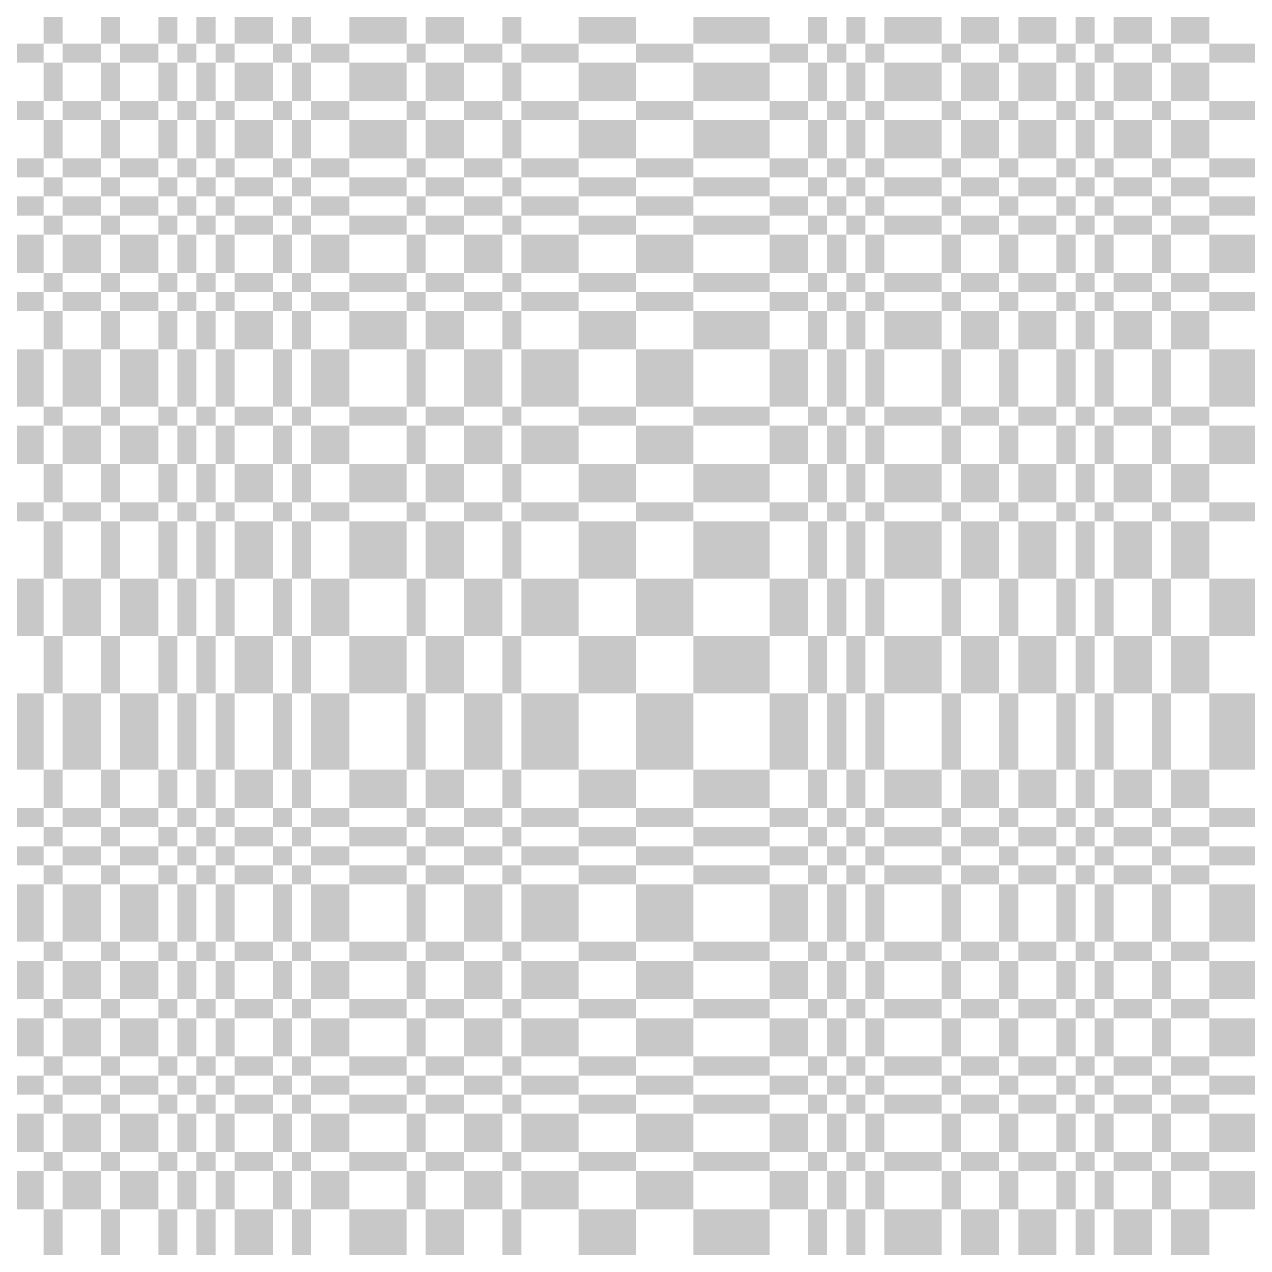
# Model space of a CAD drawing. Extents: x 0 to 200, y 0 to 200.
# Drawn here: x 124.4 to 150, y 50 to 75.6 of the extents above; entities that cross this region are included whole.
import ezdxf

# ---------------------------------------------------------------- set-up
doc = ezdxf.new("R2010")
doc.units = 0

msp = doc.modelspace()

# ---------------------------------------------------------------- linework, layer by layer
at = {"layer": 'CHROME'}
for points in [[(124.8, 75.2), (125.2, 75.2), (124.8, 76), (125.2, 76)], [(126, 75.2), (126.4, 75.2), (126, 76), (126.4, 76)], [(127.2, 75.2), (127.6, 75.2), (127.2, 76), (127.6, 76)], [(128, 75.2), (128.4, 75.2), (128, 76), (128.4, 76)], [(128.8, 75.2), (129.6, 75.2), (128.8, 76), (129.6, 76)], [(130, 75.2), (130.4, 75.2), (130, 76), (130.4, 76)], [(131.2, 75.2), (132.4, 75.2), (131.2, 76), (132.4, 76)], [(132.8, 75.2), (133.6, 75.2), (132.8, 76), (133.6, 76)], [(134.4, 75.2), (134.8, 75.2), (134.4, 76), (134.8, 76)], [(136, 75.2), (137.2, 75.2), (136, 76), (137.2, 76)], [(138.4, 75.2), (140, 75.2), (138.4, 76), (140, 76)], [(140.8, 75.2), (141.2, 75.2), (140.8, 76), (141.2, 76)], [(141.6, 75.2), (142, 75.2), (141.6, 76), (142, 76)], [(142.4, 75.2), (143.6, 75.2), (142.4, 76), (143.6, 76)], [(144, 75.2), (144.8, 75.2), (144, 76), (144.8, 76)], [(145.2, 75.2), (146, 75.2), (145.2, 76), (146, 76)], [(146.4, 75.2), (146.8, 75.2), (146.4, 76), (146.8, 76)], [(147.2, 75.2), (148, 75.2), (147.2, 76), (148, 76)], [(148.4, 75.2), (149.2, 75.2), (148.4, 76), (149.2, 76)], [(124, 74.8), (124.8, 74.8), (124, 75.2), (124.8, 75.2)], [(125.2, 74.8), (126, 74.8), (125.2, 75.2), (126, 75.2)], [(126.4, 74.8), (127.2, 74.8), (126.4, 75.2), (127.2, 75.2)], [(127.6, 74.8), (128, 74.8), (127.6, 75.2), (128, 75.2)], [(128.4, 74.8), (128.8, 74.8), (128.4, 75.2), (128.8, 75.2)], [(129.6, 74.8), (130, 74.8), (129.6, 75.2), (130, 75.2)], [(130.4, 74.8), (131.2, 74.8), (130.4, 75.2), (131.2, 75.2)], [(132.4, 74.8), (132.8, 74.8), (132.4, 75.2), (132.8, 75.2)], [(133.6, 74.8), (134.4, 74.8), (133.6, 75.2), (134.4, 75.2)], [(134.8, 74.8), (136, 74.8), (134.8, 75.2), (136, 75.2)], [(137.2, 74.8), (138.4, 74.8), (137.2, 75.2), (138.4, 75.2)], [(140, 74.8), (140.8, 74.8), (140, 75.2), (140.8, 75.2)], [(141.2, 74.8), (141.6, 74.8), (141.2, 75.2), (141.6, 75.2)], [(142, 74.8), (142.4, 74.8), (142, 75.2), (142.4, 75.2)], [(143.6, 74.8), (144, 74.8), (143.6, 75.2), (144, 75.2)], [(144.8, 74.8), (145.2, 74.8), (144.8, 75.2), (145.2, 75.2)], [(146, 74.8), (146.4, 74.8), (146, 75.2), (146.4, 75.2)], [(146.8, 74.8), (147.2, 74.8), (146.8, 75.2), (147.2, 75.2)], [(148, 74.8), (148.4, 74.8), (148, 75.2), (148.4, 75.2)], [(149.2, 74.8), (150.8, 74.8), (149.2, 75.2), (150.8, 75.2)], [(124.8, 74), (125.2, 74), (124.8, 74.8), (125.2, 74.8)], [(126, 74), (126.4, 74), (126, 74.8), (126.4, 74.8)], [(127.2, 74), (127.6, 74), (127.2, 74.8), (127.6, 74.8)], [(128, 74), (128.4, 74), (128, 74.8), (128.4, 74.8)], [(128.8, 74), (129.6, 74), (128.8, 74.8), (129.6, 74.8)], [(130, 74), (130.4, 74), (130, 74.8), (130.4, 74.8)], [(131.2, 74), (132.4, 74), (131.2, 74.8), (132.4, 74.8)], [(132.8, 74), (133.6, 74), (132.8, 74.8), (133.6, 74.8)], [(134.4, 74), (134.8, 74), (134.4, 74.8), (134.8, 74.8)], [(136, 74), (137.2, 74), (136, 74.8), (137.2, 74.8)], [(138.4, 74), (140, 74), (138.4, 74.8), (140, 74.8)], [(140.8, 74), (141.2, 74), (140.8, 74.8), (141.2, 74.8)], [(141.6, 74), (142, 74), (141.6, 74.8), (142, 74.8)], [(142.4, 74), (143.6, 74), (142.4, 74.8), (143.6, 74.8)], [(144, 74), (144.8, 74), (144, 74.8), (144.8, 74.8)], [(145.2, 74), (146, 74), (145.2, 74.8), (146, 74.8)], [(146.4, 74), (146.8, 74), (146.4, 74.8), (146.8, 74.8)], [(147.2, 74), (148, 74), (147.2, 74.8), (148, 74.8)], [(148.4, 74), (149.2, 74), (148.4, 74.8), (149.2, 74.8)], [(124, 73.6), (124.8, 73.6), (124, 74), (124.8, 74)], [(125.2, 73.6), (126, 73.6), (125.2, 74), (126, 74)], [(126.4, 73.6), (127.2, 73.6), (126.4, 74), (127.2, 74)], [(127.6, 73.6), (128, 73.6), (127.6, 74), (128, 74)], [(128.4, 73.6), (128.8, 73.6), (128.4, 74), (128.8, 74)], [(129.6, 73.6), (130, 73.6), (129.6, 74), (130, 74)], [(130.4, 73.6), (131.2, 73.6), (130.4, 74), (131.2, 74)], [(132.4, 73.6), (132.8, 73.6), (132.4, 74), (132.8, 74)], [(133.6, 73.6), (134.4, 73.6), (133.6, 74), (134.4, 74)], [(134.8, 73.6), (136, 73.6), (134.8, 74), (136, 74)], [(137.2, 73.6), (138.4, 73.6), (137.2, 74), (138.4, 74)], [(140, 73.6), (140.8, 73.6), (140, 74), (140.8, 74)], [(141.2, 73.6), (141.6, 73.6), (141.2, 74), (141.6, 74)], [(142, 73.6), (142.4, 73.6), (142, 74), (142.4, 74)], [(143.6, 73.6), (144, 73.6), (143.6, 74), (144, 74)], [(144.8, 73.6), (145.2, 73.6), (144.8, 74), (145.2, 74)], [(146, 73.6), (146.4, 73.6), (146, 74), (146.4, 74)], [(146.8, 73.6), (147.2, 73.6), (146.8, 74), (147.2, 74)], [(148, 73.6), (148.4, 73.6), (148, 74), (148.4, 74)], [(149.2, 73.6), (150.8, 73.6), (149.2, 74), (150.8, 74)], [(124.8, 72.8), (125.2, 72.8), (124.8, 73.6), (125.2, 73.6)], [(126, 72.8), (126.4, 72.8), (126, 73.6), (126.4, 73.6)], [(127.2, 72.8), (127.6, 72.8), (127.2, 73.6), (127.6, 73.6)], [(128, 72.8), (128.4, 72.8), (128, 73.6), (128.4, 73.6)], [(128.8, 72.8), (129.6, 72.8), (128.8, 73.6), (129.6, 73.6)], [(130, 72.8), (130.4, 72.8), (130, 73.6), (130.4, 73.6)], [(131.2, 72.8), (132.4, 72.8), (131.2, 73.6), (132.4, 73.6)], [(132.8, 72.8), (133.6, 72.8), (132.8, 73.6), (133.6, 73.6)], [(134.4, 72.8), (134.8, 72.8), (134.4, 73.6), (134.8, 73.6)], [(136, 72.8), (137.2, 72.8), (136, 73.6), (137.2, 73.6)], [(138.4, 72.8), (140, 72.8), (138.4, 73.6), (140, 73.6)], [(140.8, 72.8), (141.2, 72.8), (140.8, 73.6), (141.2, 73.6)], [(141.6, 72.8), (142, 72.8), (141.6, 73.6), (142, 73.6)], [(142.4, 72.8), (143.6, 72.8), (142.4, 73.6), (143.6, 73.6)], [(144, 72.8), (144.8, 72.8), (144, 73.6), (144.8, 73.6)], [(145.2, 72.8), (146, 72.8), (145.2, 73.6), (146, 73.6)], [(146.4, 72.8), (146.8, 72.8), (146.4, 73.6), (146.8, 73.6)], [(147.2, 72.8), (148, 72.8), (147.2, 73.6), (148, 73.6)], [(148.4, 72.8), (149.2, 72.8), (148.4, 73.6), (149.2, 73.6)], [(124, 72.4), (124.8, 72.4), (124, 72.8), (124.8, 72.8)], [(125.2, 72.4), (126, 72.4), (125.2, 72.8), (126, 72.8)], [(126.4, 72.4), (127.2, 72.4), (126.4, 72.8), (127.2, 72.8)], [(127.6, 72.4), (128, 72.4), (127.6, 72.8), (128, 72.8)], [(128.4, 72.4), (128.8, 72.4), (128.4, 72.8), (128.8, 72.8)], [(129.6, 72.4), (130, 72.4), (129.6, 72.8), (130, 72.8)], [(130.4, 72.4), (131.2, 72.4), (130.4, 72.8), (131.2, 72.8)], [(132.4, 72.4), (132.8, 72.4), (132.4, 72.8), (132.8, 72.8)], [(133.6, 72.4), (134.4, 72.4), (133.6, 72.8), (134.4, 72.8)], [(134.8, 72.4), (136, 72.4), (134.8, 72.8), (136, 72.8)], [(137.2, 72.4), (138.4, 72.4), (137.2, 72.8), (138.4, 72.8)], [(140, 72.4), (140.8, 72.4), (140, 72.8), (140.8, 72.8)], [(141.2, 72.4), (141.6, 72.4), (141.2, 72.8), (141.6, 72.8)], [(142, 72.4), (142.4, 72.4), (142, 72.8), (142.4, 72.8)], [(143.6, 72.4), (144, 72.4), (143.6, 72.8), (144, 72.8)], [(144.8, 72.4), (145.2, 72.4), (144.8, 72.8), (145.2, 72.8)], [(146, 72.4), (146.4, 72.4), (146, 72.8), (146.4, 72.8)], [(146.8, 72.4), (147.2, 72.4), (146.8, 72.8), (147.2, 72.8)], [(148, 72.4), (148.4, 72.4), (148, 72.8), (148.4, 72.8)], [(149.2, 72.4), (150.8, 72.4), (149.2, 72.8), (150.8, 72.8)], [(124.8, 72), (125.2, 72), (124.8, 72.4), (125.2, 72.4)], [(126, 72), (126.4, 72), (126, 72.4), (126.4, 72.4)], [(127.2, 72), (127.6, 72), (127.2, 72.4), (127.6, 72.4)], [(128, 72), (128.4, 72), (128, 72.4), (128.4, 72.4)], [(128.8, 72), (129.6, 72), (128.8, 72.4), (129.6, 72.4)], [(130, 72), (130.4, 72), (130, 72.4), (130.4, 72.4)], [(131.2, 72), (132.4, 72), (131.2, 72.4), (132.4, 72.4)], [(132.8, 72), (133.6, 72), (132.8, 72.4), (133.6, 72.4)], [(134.4, 72), (134.8, 72), (134.4, 72.4), (134.8, 72.4)], [(136, 72), (137.2, 72), (136, 72.4), (137.2, 72.4)], [(138.4, 72), (140, 72), (138.4, 72.4), (140, 72.4)], [(140.8, 72), (141.2, 72), (140.8, 72.4), (141.2, 72.4)], [(141.6, 72), (142, 72), (141.6, 72.4), (142, 72.4)], [(142.4, 72), (143.6, 72), (142.4, 72.4), (143.6, 72.4)], [(144, 72), (144.8, 72), (144, 72.4), (144.8, 72.4)], [(145.2, 72), (146, 72), (145.2, 72.4), (146, 72.4)], [(146.4, 72), (146.8, 72), (146.4, 72.4), (146.8, 72.4)], [(147.2, 72), (148, 72), (147.2, 72.4), (148, 72.4)], [(148.4, 72), (149.2, 72), (148.4, 72.4), (149.2, 72.4)], [(124, 71.6), (124.8, 71.6), (124, 72), (124.8, 72)], [(125.2, 71.6), (126, 71.6), (125.2, 72), (126, 72)], [(126.4, 71.6), (127.2, 71.6), (126.4, 72), (127.2, 72)], [(127.6, 71.6), (128, 71.6), (127.6, 72), (128, 72)], [(128.4, 71.6), (128.8, 71.6), (128.4, 72), (128.8, 72)], [(129.6, 71.6), (130, 71.6), (129.6, 72), (130, 72)], [(130.4, 71.6), (131.2, 71.6), (130.4, 72), (131.2, 72)], [(132.4, 71.6), (132.8, 71.6), (132.4, 72), (132.8, 72)], [(133.6, 71.6), (134.4, 71.6), (133.6, 72), (134.4, 72)], [(134.8, 71.6), (136, 71.6), (134.8, 72), (136, 72)], [(137.2, 71.6), (138.4, 71.6), (137.2, 72), (138.4, 72)], [(140, 71.6), (140.8, 71.6), (140, 72), (140.8, 72)], [(141.2, 71.6), (141.6, 71.6), (141.2, 72), (141.6, 72)], [(142, 71.6), (142.4, 71.6), (142, 72), (142.4, 72)], [(143.6, 71.6), (144, 71.6), (143.6, 72), (144, 72)], [(144.8, 71.6), (145.2, 71.6), (144.8, 72), (145.2, 72)], [(146, 71.6), (146.4, 71.6), (146, 72), (146.4, 72)], [(146.8, 71.6), (147.2, 71.6), (146.8, 72), (147.2, 72)], [(148, 71.6), (148.4, 71.6), (148, 72), (148.4, 72)], [(149.2, 71.6), (150.8, 71.6), (149.2, 72), (150.8, 72)], [(124.8, 71.2), (125.2, 71.2), (124.8, 71.6), (125.2, 71.6)], [(126, 71.2), (126.4, 71.2), (126, 71.6), (126.4, 71.6)], [(127.2, 71.2), (127.6, 71.2), (127.2, 71.6), (127.6, 71.6)], [(128, 71.2), (128.4, 71.2), (128, 71.6), (128.4, 71.6)], [(128.8, 71.2), (129.6, 71.2), (128.8, 71.6), (129.6, 71.6)], [(130, 71.2), (130.4, 71.2), (130, 71.6), (130.4, 71.6)], [(131.2, 71.2), (132.4, 71.2), (131.2, 71.6), (132.4, 71.6)], [(132.8, 71.2), (133.6, 71.2), (132.8, 71.6), (133.6, 71.6)], [(134.4, 71.2), (134.8, 71.2), (134.4, 71.6), (134.8, 71.6)], [(136, 71.2), (137.2, 71.2), (136, 71.6), (137.2, 71.6)], [(138.4, 71.2), (140, 71.2), (138.4, 71.6), (140, 71.6)], [(140.8, 71.2), (141.2, 71.2), (140.8, 71.6), (141.2, 71.6)], [(141.6, 71.2), (142, 71.2), (141.6, 71.6), (142, 71.6)], [(142.4, 71.2), (143.6, 71.2), (142.4, 71.6), (143.6, 71.6)], [(144, 71.2), (144.8, 71.2), (144, 71.6), (144.8, 71.6)], [(145.2, 71.2), (146, 71.2), (145.2, 71.6), (146, 71.6)], [(146.4, 71.2), (146.8, 71.2), (146.4, 71.6), (146.8, 71.6)], [(147.2, 71.2), (148, 71.2), (147.2, 71.6), (148, 71.6)], [(148.4, 71.2), (149.2, 71.2), (148.4, 71.6), (149.2, 71.6)], [(124, 70.4), (124.8, 70.4), (124, 71.2), (124.8, 71.2)], [(125.2, 70.4), (126, 70.4), (125.2, 71.2), (126, 71.2)], [(126.4, 70.4), (127.2, 70.4), (126.4, 71.2), (127.2, 71.2)], [(127.6, 70.4), (128, 70.4), (127.6, 71.2), (128, 71.2)], [(128.4, 70.4), (128.8, 70.4), (128.4, 71.2), (128.8, 71.2)], [(129.6, 70.4), (130, 70.4), (129.6, 71.2), (130, 71.2)], [(130.4, 70.4), (131.2, 70.4), (130.4, 71.2), (131.2, 71.2)], [(132.4, 70.4), (132.8, 70.4), (132.4, 71.2), (132.8, 71.2)], [(133.6, 70.4), (134.4, 70.4), (133.6, 71.2), (134.4, 71.2)], [(134.8, 70.4), (136, 70.4), (134.8, 71.2), (136, 71.2)], [(137.2, 70.4), (138.4, 70.4), (137.2, 71.2), (138.4, 71.2)], [(140, 70.4), (140.8, 70.4), (140, 71.2), (140.8, 71.2)], [(141.2, 70.4), (141.6, 70.4), (141.2, 71.2), (141.6, 71.2)], [(142, 70.4), (142.4, 70.4), (142, 71.2), (142.4, 71.2)], [(143.6, 70.4), (144, 70.4), (143.6, 71.2), (144, 71.2)], [(144.8, 70.4), (145.2, 70.4), (144.8, 71.2), (145.2, 71.2)], [(146, 70.4), (146.4, 70.4), (146, 71.2), (146.4, 71.2)], [(146.8, 70.4), (147.2, 70.4), (146.8, 71.2), (147.2, 71.2)], [(148, 70.4), (148.4, 70.4), (148, 71.2), (148.4, 71.2)], [(149.2, 70.4), (150.8, 70.4), (149.2, 71.2), (150.8, 71.2)], [(124.8, 70), (125.2, 70), (124.8, 70.4), (125.2, 70.4)], [(126, 70), (126.4, 70), (126, 70.4), (126.4, 70.4)], [(127.2, 70), (127.6, 70), (127.2, 70.4), (127.6, 70.4)], [(128, 70), (128.4, 70), (128, 70.4), (128.4, 70.4)], [(128.8, 70), (129.6, 70), (128.8, 70.4), (129.6, 70.4)], [(130, 70), (130.4, 70), (130, 70.4), (130.4, 70.4)], [(131.2, 70), (132.4, 70), (131.2, 70.4), (132.4, 70.4)], [(132.8, 70), (133.6, 70), (132.8, 70.4), (133.6, 70.4)], [(134.4, 70), (134.8, 70), (134.4, 70.4), (134.8, 70.4)], [(136, 70), (137.2, 70), (136, 70.4), (137.2, 70.4)], [(138.4, 70), (140, 70), (138.4, 70.4), (140, 70.4)], [(140.8, 70), (141.2, 70), (140.8, 70.4), (141.2, 70.4)], [(141.6, 70), (142, 70), (141.6, 70.4), (142, 70.4)], [(142.4, 70), (143.6, 70), (142.4, 70.4), (143.6, 70.4)], [(144, 70), (144.8, 70), (144, 70.4), (144.8, 70.4)], [(145.2, 70), (146, 70), (145.2, 70.4), (146, 70.4)], [(146.4, 70), (146.8, 70), (146.4, 70.4), (146.8, 70.4)], [(147.2, 70), (148, 70), (147.2, 70.4), (148, 70.4)], [(148.4, 70), (149.2, 70), (148.4, 70.4), (149.2, 70.4)], [(124, 69.6), (124.8, 69.6), (124, 70), (124.8, 70)], [(125.2, 69.6), (126, 69.6), (125.2, 70), (126, 70)], [(126.4, 69.6), (127.2, 69.6), (126.4, 70), (127.2, 70)], [(127.6, 69.6), (128, 69.6), (127.6, 70), (128, 70)], [(128.4, 69.6), (128.8, 69.6), (128.4, 70), (128.8, 70)], [(129.6, 69.6), (130, 69.6), (129.6, 70), (130, 70)], [(130.4, 69.6), (131.2, 69.6), (130.4, 70), (131.2, 70)], [(132.4, 69.6), (132.8, 69.6), (132.4, 70), (132.8, 70)], [(133.6, 69.6), (134.4, 69.6), (133.6, 70), (134.4, 70)], [(134.8, 69.6), (136, 69.6), (134.8, 70), (136, 70)], [(137.2, 69.6), (138.4, 69.6), (137.2, 70), (138.4, 70)], [(140, 69.6), (140.8, 69.6), (140, 70), (140.8, 70)], [(141.2, 69.6), (141.6, 69.6), (141.2, 70), (141.6, 70)], [(142, 69.6), (142.4, 69.6), (142, 70), (142.4, 70)], [(143.6, 69.6), (144, 69.6), (143.6, 70), (144, 70)], [(144.8, 69.6), (145.2, 69.6), (144.8, 70), (145.2, 70)], [(146, 69.6), (146.4, 69.6), (146, 70), (146.4, 70)], [(146.8, 69.6), (147.2, 69.6), (146.8, 70), (147.2, 70)], [(148, 69.6), (148.4, 69.6), (148, 70), (148.4, 70)], [(149.2, 69.6), (150.8, 69.6), (149.2, 70), (150.8, 70)], [(124.8, 68.8), (125.2, 68.8), (124.8, 69.6), (125.2, 69.6)], [(126, 68.8), (126.4, 68.8), (126, 69.6), (126.4, 69.6)], [(127.2, 68.8), (127.6, 68.8), (127.2, 69.6), (127.6, 69.6)], [(128, 68.8), (128.4, 68.8), (128, 69.6), (128.4, 69.6)], [(128.8, 68.8), (129.6, 68.8), (128.8, 69.6), (129.6, 69.6)], [(130, 68.8), (130.4, 68.8), (130, 69.6), (130.4, 69.6)], [(131.2, 68.8), (132.4, 68.8), (131.2, 69.6), (132.4, 69.6)], [(132.8, 68.8), (133.6, 68.8), (132.8, 69.6), (133.6, 69.6)], [(134.4, 68.8), (134.8, 68.8), (134.4, 69.6), (134.8, 69.6)], [(136, 68.8), (137.2, 68.8), (136, 69.6), (137.2, 69.6)], [(138.4, 68.8), (140, 68.8), (138.4, 69.6), (140, 69.6)], [(140.8, 68.8), (141.2, 68.8), (140.8, 69.6), (141.2, 69.6)], [(141.6, 68.8), (142, 68.8), (141.6, 69.6), (142, 69.6)], [(142.4, 68.8), (143.6, 68.8), (142.4, 69.6), (143.6, 69.6)], [(144, 68.8), (144.8, 68.8), (144, 69.6), (144.8, 69.6)], [(145.2, 68.8), (146, 68.8), (145.2, 69.6), (146, 69.6)], [(146.4, 68.8), (146.8, 68.8), (146.4, 69.6), (146.8, 69.6)], [(147.2, 68.8), (148, 68.8), (147.2, 69.6), (148, 69.6)], [(148.4, 68.8), (149.2, 68.8), (148.4, 69.6), (149.2, 69.6)], [(124, 67.6), (124.8, 67.6), (124, 68.8), (124.8, 68.8)], [(125.2, 67.6), (126, 67.6), (125.2, 68.8), (126, 68.8)], [(126.4, 67.6), (127.2, 67.6), (126.4, 68.8), (127.2, 68.8)], [(127.6, 67.6), (128, 67.6), (127.6, 68.8), (128, 68.8)], [(128.4, 67.6), (128.8, 67.6), (128.4, 68.8), (128.8, 68.8)], [(129.6, 67.6), (130, 67.6), (129.6, 68.8), (130, 68.8)], [(130.4, 67.6), (131.2, 67.6), (130.4, 68.8), (131.2, 68.8)], [(132.4, 67.6), (132.8, 67.6), (132.4, 68.8), (132.8, 68.8)], [(133.6, 67.6), (134.4, 67.6), (133.6, 68.8), (134.4, 68.8)], [(134.8, 67.6), (136, 67.6), (134.8, 68.8), (136, 68.8)], [(137.2, 67.6), (138.4, 67.6), (137.2, 68.8), (138.4, 68.8)], [(140, 67.6), (140.8, 67.6), (140, 68.8), (140.8, 68.8)], [(141.2, 67.6), (141.6, 67.6), (141.2, 68.8), (141.6, 68.8)], [(142, 67.6), (142.4, 67.6), (142, 68.8), (142.4, 68.8)], [(143.6, 67.6), (144, 67.6), (143.6, 68.8), (144, 68.8)], [(144.8, 67.6), (145.2, 67.6), (144.8, 68.8), (145.2, 68.8)], [(146, 67.6), (146.4, 67.6), (146, 68.8), (146.4, 68.8)], [(146.8, 67.6), (147.2, 67.6), (146.8, 68.8), (147.2, 68.8)], [(148, 67.6), (148.4, 67.6), (148, 68.8), (148.4, 68.8)], [(149.2, 67.6), (150.8, 67.6), (149.2, 68.8), (150.8, 68.8)], [(124.8, 67.2), (125.2, 67.2), (124.8, 67.6), (125.2, 67.6)], [(126, 67.2), (126.4, 67.2), (126, 67.6), (126.4, 67.6)], [(127.2, 67.2), (127.6, 67.2), (127.2, 67.6), (127.6, 67.6)], [(128, 67.2), (128.4, 67.2), (128, 67.6), (128.4, 67.6)], [(128.8, 67.2), (129.6, 67.2), (128.8, 67.6), (129.6, 67.6)], [(130, 67.2), (130.4, 67.2), (130, 67.6), (130.4, 67.6)], [(131.2, 67.2), (132.4, 67.2), (131.2, 67.6), (132.4, 67.6)], [(132.8, 67.2), (133.6, 67.2), (132.8, 67.6), (133.6, 67.6)], [(134.4, 67.2), (134.8, 67.2), (134.4, 67.6), (134.8, 67.6)], [(136, 67.2), (137.2, 67.2), (136, 67.6), (137.2, 67.6)], [(138.4, 67.2), (140, 67.2), (138.4, 67.6), (140, 67.6)], [(140.8, 67.2), (141.2, 67.2), (140.8, 67.6), (141.2, 67.6)], [(141.6, 67.2), (142, 67.2), (141.6, 67.6), (142, 67.6)], [(142.4, 67.2), (143.6, 67.2), (142.4, 67.6), (143.6, 67.6)], [(144, 67.2), (144.8, 67.2), (144, 67.6), (144.8, 67.6)], [(145.2, 67.2), (146, 67.2), (145.2, 67.6), (146, 67.6)], [(146.4, 67.2), (146.8, 67.2), (146.4, 67.6), (146.8, 67.6)], [(147.2, 67.2), (148, 67.2), (147.2, 67.6), (148, 67.6)], [(148.4, 67.2), (149.2, 67.2), (148.4, 67.6), (149.2, 67.6)], [(124, 66.4), (124.8, 66.4), (124, 67.2), (124.8, 67.2)], [(125.2, 66.4), (126, 66.4), (125.2, 67.2), (126, 67.2)], [(126.4, 66.4), (127.2, 66.4), (126.4, 67.2), (127.2, 67.2)], [(127.6, 66.4), (128, 66.4), (127.6, 67.2), (128, 67.2)], [(128.4, 66.4), (128.8, 66.4), (128.4, 67.2), (128.8, 67.2)], [(129.6, 66.4), (130, 66.4), (129.6, 67.2), (130, 67.2)], [(130.4, 66.4), (131.2, 66.4), (130.4, 67.2), (131.2, 67.2)], [(132.4, 66.4), (132.8, 66.4), (132.4, 67.2), (132.8, 67.2)], [(133.6, 66.4), (134.4, 66.4), (133.6, 67.2), (134.4, 67.2)], [(134.8, 66.4), (136, 66.4), (134.8, 67.2), (136, 67.2)], [(137.2, 66.4), (138.4, 66.4), (137.2, 67.2), (138.4, 67.2)], [(140, 66.4), (140.8, 66.4), (140, 67.2), (140.8, 67.2)], [(141.2, 66.4), (141.6, 66.4), (141.2, 67.2), (141.6, 67.2)], [(142, 66.4), (142.4, 66.4), (142, 67.2), (142.4, 67.2)], [(143.6, 66.4), (144, 66.4), (143.6, 67.2), (144, 67.2)], [(144.8, 66.4), (145.2, 66.4), (144.8, 67.2), (145.2, 67.2)], [(146, 66.4), (146.4, 66.4), (146, 67.2), (146.4, 67.2)], [(146.8, 66.4), (147.2, 66.4), (146.8, 67.2), (147.2, 67.2)], [(148, 66.4), (148.4, 66.4), (148, 67.2), (148.4, 67.2)], [(149.2, 66.4), (150.8, 66.4), (149.2, 67.2), (150.8, 67.2)], [(124.8, 65.6), (125.2, 65.6), (124.8, 66.4), (125.2, 66.4)], [(126, 65.6), (126.4, 65.6), (126, 66.4), (126.4, 66.4)], [(127.2, 65.6), (127.6, 65.6), (127.2, 66.4), (127.6, 66.4)], [(128, 65.6), (128.4, 65.6), (128, 66.4), (128.4, 66.4)], [(128.8, 65.6), (129.6, 65.6), (128.8, 66.4), (129.6, 66.4)], [(130, 65.6), (130.4, 65.6), (130, 66.4), (130.4, 66.4)], [(131.2, 65.6), (132.4, 65.6), (131.2, 66.4), (132.4, 66.4)], [(132.8, 65.6), (133.6, 65.6), (132.8, 66.4), (133.6, 66.4)], [(134.4, 65.6), (134.8, 65.6), (134.4, 66.4), (134.8, 66.4)], [(136, 65.6), (137.2, 65.6), (136, 66.4), (137.2, 66.4)], [(138.4, 65.6), (140, 65.6), (138.4, 66.4), (140, 66.4)], [(140.8, 65.6), (141.2, 65.6), (140.8, 66.4), (141.2, 66.4)], [(141.6, 65.6), (142, 65.6), (141.6, 66.4), (142, 66.4)], [(142.4, 65.6), (143.6, 65.6), (142.4, 66.4), (143.6, 66.4)], [(144, 65.6), (144.8, 65.6), (144, 66.4), (144.8, 66.4)], [(145.2, 65.6), (146, 65.6), (145.2, 66.4), (146, 66.4)], [(146.4, 65.6), (146.8, 65.6), (146.4, 66.4), (146.8, 66.4)], [(147.2, 65.6), (148, 65.6), (147.2, 66.4), (148, 66.4)], [(148.4, 65.6), (149.2, 65.6), (148.4, 66.4), (149.2, 66.4)], [(124, 65.2), (124.8, 65.2), (124, 65.6), (124.8, 65.6)], [(125.2, 65.2), (126, 65.2), (125.2, 65.6), (126, 65.6)], [(126.4, 65.2), (127.2, 65.2), (126.4, 65.6), (127.2, 65.6)], [(127.6, 65.2), (128, 65.2), (127.6, 65.6), (128, 65.6)], [(128.4, 65.2), (128.8, 65.2), (128.4, 65.6), (128.8, 65.6)], [(129.6, 65.2), (130, 65.2), (129.6, 65.6), (130, 65.6)], [(130.4, 65.2), (131.2, 65.2), (130.4, 65.6), (131.2, 65.6)], [(132.4, 65.2), (132.8, 65.2), (132.4, 65.6), (132.8, 65.6)], [(133.6, 65.2), (134.4, 65.2), (133.6, 65.6), (134.4, 65.6)], [(134.8, 65.2), (136, 65.2), (134.8, 65.6), (136, 65.6)], [(137.2, 65.2), (138.4, 65.2), (137.2, 65.6), (138.4, 65.6)], [(140, 65.2), (140.8, 65.2), (140, 65.6), (140.8, 65.6)], [(141.2, 65.2), (141.6, 65.2), (141.2, 65.6), (141.6, 65.6)], [(142, 65.2), (142.4, 65.2), (142, 65.6), (142.4, 65.6)], [(143.6, 65.2), (144, 65.2), (143.6, 65.6), (144, 65.6)], [(144.8, 65.2), (145.2, 65.2), (144.8, 65.6), (145.2, 65.6)], [(146, 65.2), (146.4, 65.2), (146, 65.6), (146.4, 65.6)], [(146.8, 65.2), (147.2, 65.2), (146.8, 65.6), (147.2, 65.6)], [(148, 65.2), (148.4, 65.2), (148, 65.6), (148.4, 65.6)], [(149.2, 65.2), (150.8, 65.2), (149.2, 65.6), (150.8, 65.6)], [(124.8, 64), (125.2, 64), (124.8, 65.2), (125.2, 65.2)], [(126, 64), (126.4, 64), (126, 65.2), (126.4, 65.2)], [(127.2, 64), (127.6, 64), (127.2, 65.2), (127.6, 65.2)], [(128, 64), (128.4, 64), (128, 65.2), (128.4, 65.2)], [(128.8, 64), (129.6, 64), (128.8, 65.2), (129.6, 65.2)], [(130, 64), (130.4, 64), (130, 65.2), (130.4, 65.2)], [(131.2, 64), (132.4, 64), (131.2, 65.2), (132.4, 65.2)], [(132.8, 64), (133.6, 64), (132.8, 65.2), (133.6, 65.2)], [(134.4, 64), (134.8, 64), (134.4, 65.2), (134.8, 65.2)], [(136, 64), (137.2, 64), (136, 65.2), (137.2, 65.2)], [(138.4, 64), (140, 64), (138.4, 65.2), (140, 65.2)], [(140.8, 64), (141.2, 64), (140.8, 65.2), (141.2, 65.2)], [(141.6, 64), (142, 64), (141.6, 65.2), (142, 65.2)], [(142.4, 64), (143.6, 64), (142.4, 65.2), (143.6, 65.2)], [(144, 64), (144.8, 64), (144, 65.2), (144.8, 65.2)], [(145.2, 64), (146, 64), (145.2, 65.2), (146, 65.2)], [(146.4, 64), (146.8, 64), (146.4, 65.2), (146.8, 65.2)], [(147.2, 64), (148, 64), (147.2, 65.2), (148, 65.2)], [(148.4, 64), (149.2, 64), (148.4, 65.2), (149.2, 65.2)], [(124, 62.8), (124.8, 62.8), (124, 64), (124.8, 64)], [(125.2, 62.8), (126, 62.8), (125.2, 64), (126, 64)], [(126.4, 62.8), (127.2, 62.8), (126.4, 64), (127.2, 64)], [(127.6, 62.8), (128, 62.8), (127.6, 64), (128, 64)], [(128.4, 62.8), (128.8, 62.8), (128.4, 64), (128.8, 64)], [(129.6, 62.8), (130, 62.8), (129.6, 64), (130, 64)], [(130.4, 62.8), (131.2, 62.8), (130.4, 64), (131.2, 64)], [(132.4, 62.8), (132.8, 62.8), (132.4, 64), (132.8, 64)], [(133.6, 62.8), (134.4, 62.8), (133.6, 64), (134.4, 64)], [(134.8, 62.8), (136, 62.8), (134.8, 64), (136, 64)], [(137.2, 62.8), (138.4, 62.8), (137.2, 64), (138.4, 64)], [(140, 62.8), (140.8, 62.8), (140, 64), (140.8, 64)], [(141.2, 62.8), (141.6, 62.8), (141.2, 64), (141.6, 64)], [(142, 62.8), (142.4, 62.8), (142, 64), (142.4, 64)], [(143.6, 62.8), (144, 62.8), (143.6, 64), (144, 64)], [(144.8, 62.8), (145.2, 62.8), (144.8, 64), (145.2, 64)], [(146, 62.8), (146.4, 62.8), (146, 64), (146.4, 64)], [(146.8, 62.8), (147.2, 62.8), (146.8, 64), (147.2, 64)], [(148, 62.8), (148.4, 62.8), (148, 64), (148.4, 64)], [(149.2, 62.8), (150.8, 62.8), (149.2, 64), (150.8, 64)], [(124.8, 61.6), (125.2, 61.6), (124.8, 62.8), (125.2, 62.8)], [(126, 61.6), (126.4, 61.6), (126, 62.8), (126.4, 62.8)], [(127.2, 61.6), (127.6, 61.6), (127.2, 62.8), (127.6, 62.8)], [(128, 61.6), (128.4, 61.6), (128, 62.8), (128.4, 62.8)], [(128.8, 61.6), (129.6, 61.6), (128.8, 62.8), (129.6, 62.8)], [(130, 61.6), (130.4, 61.6), (130, 62.8), (130.4, 62.8)], [(131.2, 61.6), (132.4, 61.6), (131.2, 62.8), (132.4, 62.8)], [(132.8, 61.6), (133.6, 61.6), (132.8, 62.8), (133.6, 62.8)], [(134.4, 61.6), (134.8, 61.6), (134.4, 62.8), (134.8, 62.8)], [(136, 61.6), (137.2, 61.6), (136, 62.8), (137.2, 62.8)], [(138.4, 61.6), (140, 61.6), (138.4, 62.8), (140, 62.8)], [(140.8, 61.6), (141.2, 61.6), (140.8, 62.8), (141.2, 62.8)], [(141.6, 61.6), (142, 61.6), (141.6, 62.8), (142, 62.8)], [(142.4, 61.6), (143.6, 61.6), (142.4, 62.8), (143.6, 62.8)], [(144, 61.6), (144.8, 61.6), (144, 62.8), (144.8, 62.8)], [(145.2, 61.6), (146, 61.6), (145.2, 62.8), (146, 62.8)], [(146.4, 61.6), (146.8, 61.6), (146.4, 62.8), (146.8, 62.8)], [(147.2, 61.6), (148, 61.6), (147.2, 62.8), (148, 62.8)], [(148.4, 61.6), (149.2, 61.6), (148.4, 62.8), (149.2, 62.8)], [(124, 60), (124.8, 60), (124, 61.6), (124.8, 61.6)], [(125.2, 60), (126, 60), (125.2, 61.6), (126, 61.6)], [(126.4, 60), (127.2, 60), (126.4, 61.6), (127.2, 61.6)], [(127.6, 60), (128, 60), (127.6, 61.6), (128, 61.6)], [(128.4, 60), (128.8, 60), (128.4, 61.6), (128.8, 61.6)], [(129.6, 60), (130, 60), (129.6, 61.6), (130, 61.6)], [(130.4, 60), (131.2, 60), (130.4, 61.6), (131.2, 61.6)], [(132.4, 60), (132.8, 60), (132.4, 61.6), (132.8, 61.6)], [(133.6, 60), (134.4, 60), (133.6, 61.6), (134.4, 61.6)], [(134.8, 60), (136, 60), (134.8, 61.6), (136, 61.6)], [(137.2, 60), (138.4, 60), (137.2, 61.6), (138.4, 61.6)], [(140, 60), (140.8, 60), (140, 61.6), (140.8, 61.6)], [(141.2, 60), (141.6, 60), (141.2, 61.6), (141.6, 61.6)], [(142, 60), (142.4, 60), (142, 61.6), (142.4, 61.6)], [(143.6, 60), (144, 60), (143.6, 61.6), (144, 61.6)], [(144.8, 60), (145.2, 60), (144.8, 61.6), (145.2, 61.6)], [(146, 60), (146.4, 60), (146, 61.6), (146.4, 61.6)], [(146.8, 60), (147.2, 60), (146.8, 61.6), (147.2, 61.6)], [(148, 60), (148.4, 60), (148, 61.6), (148.4, 61.6)], [(149.2, 60), (150.8, 60), (149.2, 61.6), (150.8, 61.6)], [(124.8, 59.2), (125.2, 59.2), (124.8, 60), (125.2, 60)], [(126, 59.2), (126.4, 59.2), (126, 60), (126.4, 60)], [(127.2, 59.2), (127.6, 59.2), (127.2, 60), (127.6, 60)], [(128, 59.2), (128.4, 59.2), (128, 60), (128.4, 60)], [(128.8, 59.2), (129.6, 59.2), (128.8, 60), (129.6, 60)], [(130, 59.2), (130.4, 59.2), (130, 60), (130.4, 60)], [(131.2, 59.2), (132.4, 59.2), (131.2, 60), (132.4, 60)], [(132.8, 59.2), (133.6, 59.2), (132.8, 60), (133.6, 60)], [(134.4, 59.2), (134.8, 59.2), (134.4, 60), (134.8, 60)], [(136, 59.2), (137.2, 59.2), (136, 60), (137.2, 60)], [(138.4, 59.2), (140, 59.2), (138.4, 60), (140, 60)], [(140.8, 59.2), (141.2, 59.2), (140.8, 60), (141.2, 60)], [(141.6, 59.2), (142, 59.2), (141.6, 60), (142, 60)], [(142.4, 59.2), (143.6, 59.2), (142.4, 60), (143.6, 60)], [(144, 59.2), (144.8, 59.2), (144, 60), (144.8, 60)], [(145.2, 59.2), (146, 59.2), (145.2, 60), (146, 60)], [(146.4, 59.2), (146.8, 59.2), (146.4, 60), (146.8, 60)], [(147.2, 59.2), (148, 59.2), (147.2, 60), (148, 60)], [(148.4, 59.2), (149.2, 59.2), (148.4, 60), (149.2, 60)], [(124, 58.8), (124.8, 58.8), (124, 59.2), (124.8, 59.2)], [(125.2, 58.8), (126, 58.8), (125.2, 59.2), (126, 59.2)], [(126.4, 58.8), (127.2, 58.8), (126.4, 59.2), (127.2, 59.2)], [(127.6, 58.8), (128, 58.8), (127.6, 59.2), (128, 59.2)], [(128.4, 58.8), (128.8, 58.8), (128.4, 59.2), (128.8, 59.2)], [(129.6, 58.8), (130, 58.8), (129.6, 59.2), (130, 59.2)], [(130.4, 58.8), (131.2, 58.8), (130.4, 59.2), (131.2, 59.2)], [(132.4, 58.8), (132.8, 58.8), (132.4, 59.2), (132.8, 59.2)], [(133.6, 58.8), (134.4, 58.8), (133.6, 59.2), (134.4, 59.2)], [(134.8, 58.8), (136, 58.8), (134.8, 59.2), (136, 59.2)], [(137.2, 58.8), (138.4, 58.8), (137.2, 59.2), (138.4, 59.2)], [(140, 58.8), (140.8, 58.8), (140, 59.2), (140.8, 59.2)], [(141.2, 58.8), (141.6, 58.8), (141.2, 59.2), (141.6, 59.2)], [(142, 58.8), (142.4, 58.8), (142, 59.2), (142.4, 59.2)], [(143.6, 58.8), (144, 58.8), (143.6, 59.2), (144, 59.2)], [(144.8, 58.8), (145.2, 58.8), (144.8, 59.2), (145.2, 59.2)], [(146, 58.8), (146.4, 58.8), (146, 59.2), (146.4, 59.2)], [(146.8, 58.8), (147.2, 58.8), (146.8, 59.2), (147.2, 59.2)], [(148, 58.8), (148.4, 58.8), (148, 59.2), (148.4, 59.2)], [(149.2, 58.8), (150.8, 58.8), (149.2, 59.2), (150.8, 59.2)], [(124.8, 58.4), (125.2, 58.4), (124.8, 58.8), (125.2, 58.8)], [(126, 58.4), (126.4, 58.4), (126, 58.8), (126.4, 58.8)], [(127.2, 58.4), (127.6, 58.4), (127.2, 58.8), (127.6, 58.8)], [(128, 58.4), (128.4, 58.4), (128, 58.8), (128.4, 58.8)], [(128.8, 58.4), (129.6, 58.4), (128.8, 58.8), (129.6, 58.8)], [(130, 58.4), (130.4, 58.4), (130, 58.8), (130.4, 58.8)], [(131.2, 58.4), (132.4, 58.4), (131.2, 58.8), (132.4, 58.8)], [(132.8, 58.4), (133.6, 58.4), (132.8, 58.8), (133.6, 58.8)], [(134.4, 58.4), (134.8, 58.4), (134.4, 58.8), (134.8, 58.8)], [(136, 58.4), (137.2, 58.4), (136, 58.8), (137.2, 58.8)], [(138.4, 58.4), (140, 58.4), (138.4, 58.8), (140, 58.8)], [(140.8, 58.4), (141.2, 58.4), (140.8, 58.8), (141.2, 58.8)], [(141.6, 58.4), (142, 58.4), (141.6, 58.8), (142, 58.8)], [(142.4, 58.4), (143.6, 58.4), (142.4, 58.8), (143.6, 58.8)], [(144, 58.4), (144.8, 58.4), (144, 58.8), (144.8, 58.8)], [(145.2, 58.4), (146, 58.4), (145.2, 58.8), (146, 58.8)], [(146.4, 58.4), (146.8, 58.4), (146.4, 58.8), (146.8, 58.8)], [(147.2, 58.4), (148, 58.4), (147.2, 58.8), (148, 58.8)], [(148.4, 58.4), (149.2, 58.4), (148.4, 58.8), (149.2, 58.8)], [(124, 58), (124.8, 58), (124, 58.4), (124.8, 58.4)], [(125.2, 58), (126, 58), (125.2, 58.4), (126, 58.4)], [(126.4, 58), (127.2, 58), (126.4, 58.4), (127.2, 58.4)], [(127.6, 58), (128, 58), (127.6, 58.4), (128, 58.4)], [(128.4, 58), (128.8, 58), (128.4, 58.4), (128.8, 58.4)], [(129.6, 58), (130, 58), (129.6, 58.4), (130, 58.4)], [(130.4, 58), (131.2, 58), (130.4, 58.4), (131.2, 58.4)], [(132.4, 58), (132.8, 58), (132.4, 58.4), (132.8, 58.4)], [(133.6, 58), (134.4, 58), (133.6, 58.4), (134.4, 58.4)], [(134.8, 58), (136, 58), (134.8, 58.4), (136, 58.4)], [(137.2, 58), (138.4, 58), (137.2, 58.4), (138.4, 58.4)], [(140, 58), (140.8, 58), (140, 58.4), (140.8, 58.4)], [(141.2, 58), (141.6, 58), (141.2, 58.4), (141.6, 58.4)], [(142, 58), (142.4, 58), (142, 58.4), (142.4, 58.4)], [(143.6, 58), (144, 58), (143.6, 58.4), (144, 58.4)], [(144.8, 58), (145.2, 58), (144.8, 58.4), (145.2, 58.4)], [(146, 58), (146.4, 58), (146, 58.4), (146.4, 58.4)], [(146.8, 58), (147.2, 58), (146.8, 58.4), (147.2, 58.4)], [(148, 58), (148.4, 58), (148, 58.4), (148.4, 58.4)], [(149.2, 58), (150.8, 58), (149.2, 58.4), (150.8, 58.4)], [(124.8, 57.6), (125.2, 57.6), (124.8, 58), (125.2, 58)], [(126, 57.6), (126.4, 57.6), (126, 58), (126.4, 58)], [(127.2, 57.6), (127.6, 57.6), (127.2, 58), (127.6, 58)], [(128, 57.6), (128.4, 57.6), (128, 58), (128.4, 58)], [(128.8, 57.6), (129.6, 57.6), (128.8, 58), (129.6, 58)], [(130, 57.6), (130.4, 57.6), (130, 58), (130.4, 58)], [(131.2, 57.6), (132.4, 57.6), (131.2, 58), (132.4, 58)], [(132.8, 57.6), (133.6, 57.6), (132.8, 58), (133.6, 58)], [(134.4, 57.6), (134.8, 57.6), (134.4, 58), (134.8, 58)], [(136, 57.6), (137.2, 57.6), (136, 58), (137.2, 58)], [(138.4, 57.6), (140, 57.6), (138.4, 58), (140, 58)], [(140.8, 57.6), (141.2, 57.6), (140.8, 58), (141.2, 58)], [(141.6, 57.6), (142, 57.6), (141.6, 58), (142, 58)], [(142.4, 57.6), (143.6, 57.6), (142.4, 58), (143.6, 58)], [(144, 57.6), (144.8, 57.6), (144, 58), (144.8, 58)], [(145.2, 57.6), (146, 57.6), (145.2, 58), (146, 58)], [(146.4, 57.6), (146.8, 57.6), (146.4, 58), (146.8, 58)], [(147.2, 57.6), (148, 57.6), (147.2, 58), (148, 58)], [(148.4, 57.6), (149.2, 57.6), (148.4, 58), (149.2, 58)], [(124, 56.4), (124.8, 56.4), (124, 57.6), (124.8, 57.6)], [(125.2, 56.4), (126, 56.4), (125.2, 57.6), (126, 57.6)], [(126.4, 56.4), (127.2, 56.4), (126.4, 57.6), (127.2, 57.6)], [(127.6, 56.4), (128, 56.4), (127.6, 57.6), (128, 57.6)], [(128.4, 56.4), (128.8, 56.4), (128.4, 57.6), (128.8, 57.6)], [(129.6, 56.4), (130, 56.4), (129.6, 57.6), (130, 57.6)], [(130.4, 56.4), (131.2, 56.4), (130.4, 57.6), (131.2, 57.6)], [(132.4, 56.4), (132.8, 56.4), (132.4, 57.6), (132.8, 57.6)], [(133.6, 56.4), (134.4, 56.4), (133.6, 57.6), (134.4, 57.6)], [(134.8, 56.4), (136, 56.4), (134.8, 57.6), (136, 57.6)], [(137.2, 56.4), (138.4, 56.4), (137.2, 57.6), (138.4, 57.6)], [(140, 56.4), (140.8, 56.4), (140, 57.6), (140.8, 57.6)], [(141.2, 56.4), (141.6, 56.4), (141.2, 57.6), (141.6, 57.6)], [(142, 56.4), (142.4, 56.4), (142, 57.6), (142.4, 57.6)], [(143.6, 56.4), (144, 56.4), (143.6, 57.6), (144, 57.6)], [(144.8, 56.4), (145.2, 56.4), (144.8, 57.6), (145.2, 57.6)], [(146, 56.4), (146.4, 56.4), (146, 57.6), (146.4, 57.6)], [(146.8, 56.4), (147.2, 56.4), (146.8, 57.6), (147.2, 57.6)], [(148, 56.4), (148.4, 56.4), (148, 57.6), (148.4, 57.6)], [(149.2, 56.4), (150.8, 56.4), (149.2, 57.6), (150.8, 57.6)], [(124.8, 56), (125.2, 56), (124.8, 56.4), (125.2, 56.4)], [(126, 56), (126.4, 56), (126, 56.4), (126.4, 56.4)], [(127.2, 56), (127.6, 56), (127.2, 56.4), (127.6, 56.4)], [(128, 56), (128.4, 56), (128, 56.4), (128.4, 56.4)], [(128.8, 56), (129.6, 56), (128.8, 56.4), (129.6, 56.4)], [(130, 56), (130.4, 56), (130, 56.4), (130.4, 56.4)], [(131.2, 56), (132.4, 56), (131.2, 56.4), (132.4, 56.4)], [(132.8, 56), (133.6, 56), (132.8, 56.4), (133.6, 56.4)], [(134.4, 56), (134.8, 56), (134.4, 56.4), (134.8, 56.4)], [(136, 56), (137.2, 56), (136, 56.4), (137.2, 56.4)], [(138.4, 56), (140, 56), (138.4, 56.4), (140, 56.4)], [(140.8, 56), (141.2, 56), (140.8, 56.4), (141.2, 56.4)], [(141.6, 56), (142, 56), (141.6, 56.4), (142, 56.4)], [(142.4, 56), (143.6, 56), (142.4, 56.4), (143.6, 56.4)], [(144, 56), (144.8, 56), (144, 56.4), (144.8, 56.4)], [(145.2, 56), (146, 56), (145.2, 56.4), (146, 56.4)], [(146.4, 56), (146.8, 56), (146.4, 56.4), (146.8, 56.4)], [(147.2, 56), (148, 56), (147.2, 56.4), (148, 56.4)], [(148.4, 56), (149.2, 56), (148.4, 56.4), (149.2, 56.4)], [(124, 55.2), (124.8, 55.2), (124, 56), (124.8, 56)], [(125.2, 55.2), (126, 55.2), (125.2, 56), (126, 56)], [(126.4, 55.2), (127.2, 55.2), (126.4, 56), (127.2, 56)], [(127.6, 55.2), (128, 55.2), (127.6, 56), (128, 56)], [(128.4, 55.2), (128.8, 55.2), (128.4, 56), (128.8, 56)], [(129.6, 55.2), (130, 55.2), (129.6, 56), (130, 56)], [(130.4, 55.2), (131.2, 55.2), (130.4, 56), (131.2, 56)], [(132.4, 55.2), (132.8, 55.2), (132.4, 56), (132.8, 56)], [(133.6, 55.2), (134.4, 55.2), (133.6, 56), (134.4, 56)], [(134.8, 55.2), (136, 55.2), (134.8, 56), (136, 56)], [(137.2, 55.2), (138.4, 55.2), (137.2, 56), (138.4, 56)], [(140, 55.2), (140.8, 55.2), (140, 56), (140.8, 56)], [(141.2, 55.2), (141.6, 55.2), (141.2, 56), (141.6, 56)], [(142, 55.2), (142.4, 55.2), (142, 56), (142.4, 56)], [(143.6, 55.2), (144, 55.2), (143.6, 56), (144, 56)], [(144.8, 55.2), (145.2, 55.2), (144.8, 56), (145.2, 56)], [(146, 55.2), (146.4, 55.2), (146, 56), (146.4, 56)], [(146.8, 55.2), (147.2, 55.2), (146.8, 56), (147.2, 56)], [(148, 55.2), (148.4, 55.2), (148, 56), (148.4, 56)], [(149.2, 55.2), (150.8, 55.2), (149.2, 56), (150.8, 56)], [(124.8, 54.8), (125.2, 54.8), (124.8, 55.2), (125.2, 55.2)], [(126, 54.8), (126.4, 54.8), (126, 55.2), (126.4, 55.2)], [(127.2, 54.8), (127.6, 54.8), (127.2, 55.2), (127.6, 55.2)], [(128, 54.8), (128.4, 54.8), (128, 55.2), (128.4, 55.2)], [(128.8, 54.8), (129.6, 54.8), (128.8, 55.2), (129.6, 55.2)], [(130, 54.8), (130.4, 54.8), (130, 55.2), (130.4, 55.2)], [(131.2, 54.8), (132.4, 54.8), (131.2, 55.2), (132.4, 55.2)], [(132.8, 54.8), (133.6, 54.8), (132.8, 55.2), (133.6, 55.2)], [(134.4, 54.8), (134.8, 54.8), (134.4, 55.2), (134.8, 55.2)], [(136, 54.8), (137.2, 54.8), (136, 55.2), (137.2, 55.2)], [(138.4, 54.8), (140, 54.8), (138.4, 55.2), (140, 55.2)], [(140.8, 54.8), (141.2, 54.8), (140.8, 55.2), (141.2, 55.2)], [(141.6, 54.8), (142, 54.8), (141.6, 55.2), (142, 55.2)], [(142.4, 54.8), (143.6, 54.8), (142.4, 55.2), (143.6, 55.2)], [(144, 54.8), (144.8, 54.8), (144, 55.2), (144.8, 55.2)], [(145.2, 54.8), (146, 54.8), (145.2, 55.2), (146, 55.2)], [(146.4, 54.8), (146.8, 54.8), (146.4, 55.2), (146.8, 55.2)], [(147.2, 54.8), (148, 54.8), (147.2, 55.2), (148, 55.2)], [(148.4, 54.8), (149.2, 54.8), (148.4, 55.2), (149.2, 55.2)], [(124, 54), (124.8, 54), (124, 54.8), (124.8, 54.8)], [(125.2, 54), (126, 54), (125.2, 54.8), (126, 54.8)], [(126.4, 54), (127.2, 54), (126.4, 54.8), (127.2, 54.8)], [(127.6, 54), (128, 54), (127.6, 54.8), (128, 54.8)], [(128.4, 54), (128.8, 54), (128.4, 54.8), (128.8, 54.8)], [(129.6, 54), (130, 54), (129.6, 54.8), (130, 54.8)], [(130.4, 54), (131.2, 54), (130.4, 54.8), (131.2, 54.8)], [(132.4, 54), (132.8, 54), (132.4, 54.8), (132.8, 54.8)], [(133.6, 54), (134.4, 54), (133.6, 54.8), (134.4, 54.8)], [(134.8, 54), (136, 54), (134.8, 54.8), (136, 54.8)], [(137.2, 54), (138.4, 54), (137.2, 54.8), (138.4, 54.8)], [(140, 54), (140.8, 54), (140, 54.8), (140.8, 54.8)], [(141.2, 54), (141.6, 54), (141.2, 54.8), (141.6, 54.8)], [(142, 54), (142.4, 54), (142, 54.8), (142.4, 54.8)], [(143.6, 54), (144, 54), (143.6, 54.8), (144, 54.8)], [(144.8, 54), (145.2, 54), (144.8, 54.8), (145.2, 54.8)], [(146, 54), (146.4, 54), (146, 54.8), (146.4, 54.8)], [(146.8, 54), (147.2, 54), (146.8, 54.8), (147.2, 54.8)], [(148, 54), (148.4, 54), (148, 54.8), (148.4, 54.8)], [(149.2, 54), (150.8, 54), (149.2, 54.8), (150.8, 54.8)], [(124.8, 53.6), (125.2, 53.6), (124.8, 54), (125.2, 54)], [(126, 53.6), (126.4, 53.6), (126, 54), (126.4, 54)], [(127.2, 53.6), (127.6, 53.6), (127.2, 54), (127.6, 54)], [(128, 53.6), (128.4, 53.6), (128, 54), (128.4, 54)], [(128.8, 53.6), (129.6, 53.6), (128.8, 54), (129.6, 54)], [(130, 53.6), (130.4, 53.6), (130, 54), (130.4, 54)], [(131.2, 53.6), (132.4, 53.6), (131.2, 54), (132.4, 54)], [(132.8, 53.6), (133.6, 53.6), (132.8, 54), (133.6, 54)], [(134.4, 53.6), (134.8, 53.6), (134.4, 54), (134.8, 54)], [(136, 53.6), (137.2, 53.6), (136, 54), (137.2, 54)], [(138.4, 53.6), (140, 53.6), (138.4, 54), (140, 54)], [(140.8, 53.6), (141.2, 53.6), (140.8, 54), (141.2, 54)], [(141.6, 53.6), (142, 53.6), (141.6, 54), (142, 54)], [(142.4, 53.6), (143.6, 53.6), (142.4, 54), (143.6, 54)], [(144, 53.6), (144.8, 53.6), (144, 54), (144.8, 54)], [(145.2, 53.6), (146, 53.6), (145.2, 54), (146, 54)], [(146.4, 53.6), (146.8, 53.6), (146.4, 54), (146.8, 54)], [(147.2, 53.6), (148, 53.6), (147.2, 54), (148, 54)], [(148.4, 53.6), (149.2, 53.6), (148.4, 54), (149.2, 54)], [(124, 53.2), (124.8, 53.2), (124, 53.6), (124.8, 53.6)], [(125.2, 53.2), (126, 53.2), (125.2, 53.6), (126, 53.6)], [(126.4, 53.2), (127.2, 53.2), (126.4, 53.6), (127.2, 53.6)], [(127.6, 53.2), (128, 53.2), (127.6, 53.6), (128, 53.6)], [(128.4, 53.2), (128.8, 53.2), (128.4, 53.6), (128.8, 53.6)], [(129.6, 53.2), (130, 53.2), (129.6, 53.6), (130, 53.6)], [(130.4, 53.2), (131.2, 53.2), (130.4, 53.6), (131.2, 53.6)], [(132.4, 53.2), (132.8, 53.2), (132.4, 53.6), (132.8, 53.6)], [(133.6, 53.2), (134.4, 53.2), (133.6, 53.6), (134.4, 53.6)], [(134.8, 53.2), (136, 53.2), (134.8, 53.6), (136, 53.6)], [(137.2, 53.2), (138.4, 53.2), (137.2, 53.6), (138.4, 53.6)], [(140, 53.2), (140.8, 53.2), (140, 53.6), (140.8, 53.6)], [(141.2, 53.2), (141.6, 53.2), (141.2, 53.6), (141.6, 53.6)], [(142, 53.2), (142.4, 53.2), (142, 53.6), (142.4, 53.6)], [(143.6, 53.2), (144, 53.2), (143.6, 53.6), (144, 53.6)], [(144.8, 53.2), (145.2, 53.2), (144.8, 53.6), (145.2, 53.6)], [(146, 53.2), (146.4, 53.2), (146, 53.6), (146.4, 53.6)], [(146.8, 53.2), (147.2, 53.2), (146.8, 53.6), (147.2, 53.6)], [(148, 53.2), (148.4, 53.2), (148, 53.6), (148.4, 53.6)], [(149.2, 53.2), (150.8, 53.2), (149.2, 53.6), (150.8, 53.6)], [(124.8, 52.8), (125.2, 52.8), (124.8, 53.2), (125.2, 53.2)], [(126, 52.8), (126.4, 52.8), (126, 53.2), (126.4, 53.2)], [(127.2, 52.8), (127.6, 52.8), (127.2, 53.2), (127.6, 53.2)], [(128, 52.8), (128.4, 52.8), (128, 53.2), (128.4, 53.2)], [(128.8, 52.8), (129.6, 52.8), (128.8, 53.2), (129.6, 53.2)], [(130, 52.8), (130.4, 52.8), (130, 53.2), (130.4, 53.2)], [(131.2, 52.8), (132.4, 52.8), (131.2, 53.2), (132.4, 53.2)], [(132.8, 52.8), (133.6, 52.8), (132.8, 53.2), (133.6, 53.2)], [(134.4, 52.8), (134.8, 52.8), (134.4, 53.2), (134.8, 53.2)], [(136, 52.8), (137.2, 52.8), (136, 53.2), (137.2, 53.2)], [(138.4, 52.8), (140, 52.8), (138.4, 53.2), (140, 53.2)], [(140.8, 52.8), (141.2, 52.8), (140.8, 53.2), (141.2, 53.2)], [(141.6, 52.8), (142, 52.8), (141.6, 53.2), (142, 53.2)], [(142.4, 52.8), (143.6, 52.8), (142.4, 53.2), (143.6, 53.2)], [(144, 52.8), (144.8, 52.8), (144, 53.2), (144.8, 53.2)], [(145.2, 52.8), (146, 52.8), (145.2, 53.2), (146, 53.2)], [(146.4, 52.8), (146.8, 52.8), (146.4, 53.2), (146.8, 53.2)], [(147.2, 52.8), (148, 52.8), (147.2, 53.2), (148, 53.2)], [(148.4, 52.8), (149.2, 52.8), (148.4, 53.2), (149.2, 53.2)], [(124, 52), (124.8, 52), (124, 52.8), (124.8, 52.8)], [(125.2, 52), (126, 52), (125.2, 52.8), (126, 52.8)], [(126.4, 52), (127.2, 52), (126.4, 52.8), (127.2, 52.8)], [(127.6, 52), (128, 52), (127.6, 52.8), (128, 52.8)], [(128.4, 52), (128.8, 52), (128.4, 52.8), (128.8, 52.8)], [(129.6, 52), (130, 52), (129.6, 52.8), (130, 52.8)], [(130.4, 52), (131.2, 52), (130.4, 52.8), (131.2, 52.8)], [(132.4, 52), (132.8, 52), (132.4, 52.8), (132.8, 52.8)], [(133.6, 52), (134.4, 52), (133.6, 52.8), (134.4, 52.8)], [(134.8, 52), (136, 52), (134.8, 52.8), (136, 52.8)], [(137.2, 52), (138.4, 52), (137.2, 52.8), (138.4, 52.8)], [(140, 52), (140.8, 52), (140, 52.8), (140.8, 52.8)], [(141.2, 52), (141.6, 52), (141.2, 52.8), (141.6, 52.8)], [(142, 52), (142.4, 52), (142, 52.8), (142.4, 52.8)], [(143.6, 52), (144, 52), (143.6, 52.8), (144, 52.8)], [(144.8, 52), (145.2, 52), (144.8, 52.8), (145.2, 52.8)], [(146, 52), (146.4, 52), (146, 52.8), (146.4, 52.8)], [(146.8, 52), (147.2, 52), (146.8, 52.8), (147.2, 52.8)], [(148, 52), (148.4, 52), (148, 52.8), (148.4, 52.8)], [(149.2, 52), (150.8, 52), (149.2, 52.8), (150.8, 52.8)], [(124.8, 51.6), (125.2, 51.6), (124.8, 52), (125.2, 52)], [(126, 51.6), (126.4, 51.6), (126, 52), (126.4, 52)], [(127.2, 51.6), (127.6, 51.6), (127.2, 52), (127.6, 52)], [(128, 51.6), (128.4, 51.6), (128, 52), (128.4, 52)], [(128.8, 51.6), (129.6, 51.6), (128.8, 52), (129.6, 52)], [(130, 51.6), (130.4, 51.6), (130, 52), (130.4, 52)], [(131.2, 51.6), (132.4, 51.6), (131.2, 52), (132.4, 52)], [(132.8, 51.6), (133.6, 51.6), (132.8, 52), (133.6, 52)], [(134.4, 51.6), (134.8, 51.6), (134.4, 52), (134.8, 52)], [(136, 51.6), (137.2, 51.6), (136, 52), (137.2, 52)], [(138.4, 51.6), (140, 51.6), (138.4, 52), (140, 52)], [(140.8, 51.6), (141.2, 51.6), (140.8, 52), (141.2, 52)], [(141.6, 51.6), (142, 51.6), (141.6, 52), (142, 52)], [(142.4, 51.6), (143.6, 51.6), (142.4, 52), (143.6, 52)], [(144, 51.6), (144.8, 51.6), (144, 52), (144.8, 52)], [(145.2, 51.6), (146, 51.6), (145.2, 52), (146, 52)], [(146.4, 51.6), (146.8, 51.6), (146.4, 52), (146.8, 52)], [(147.2, 51.6), (148, 51.6), (147.2, 52), (148, 52)], [(148.4, 51.6), (149.2, 51.6), (148.4, 52), (149.2, 52)], [(124, 50.8), (124.8, 50.8), (124, 51.6), (124.8, 51.6)], [(125.2, 50.8), (126, 50.8), (125.2, 51.6), (126, 51.6)], [(126.4, 50.8), (127.2, 50.8), (126.4, 51.6), (127.2, 51.6)], [(127.6, 50.8), (128, 50.8), (127.6, 51.6), (128, 51.6)], [(128.4, 50.8), (128.8, 50.8), (128.4, 51.6), (128.8, 51.6)], [(129.6, 50.8), (130, 50.8), (129.6, 51.6), (130, 51.6)], [(130.4, 50.8), (131.2, 50.8), (130.4, 51.6), (131.2, 51.6)], [(132.4, 50.8), (132.8, 50.8), (132.4, 51.6), (132.8, 51.6)], [(133.6, 50.8), (134.4, 50.8), (133.6, 51.6), (134.4, 51.6)], [(134.8, 50.8), (136, 50.8), (134.8, 51.6), (136, 51.6)], [(137.2, 50.8), (138.4, 50.8), (137.2, 51.6), (138.4, 51.6)], [(140, 50.8), (140.8, 50.8), (140, 51.6), (140.8, 51.6)], [(141.2, 50.8), (141.6, 50.8), (141.2, 51.6), (141.6, 51.6)], [(142, 50.8), (142.4, 50.8), (142, 51.6), (142.4, 51.6)], [(143.6, 50.8), (144, 50.8), (143.6, 51.6), (144, 51.6)], [(144.8, 50.8), (145.2, 50.8), (144.8, 51.6), (145.2, 51.6)], [(146, 50.8), (146.4, 50.8), (146, 51.6), (146.4, 51.6)], [(146.8, 50.8), (147.2, 50.8), (146.8, 51.6), (147.2, 51.6)], [(148, 50.8), (148.4, 50.8), (148, 51.6), (148.4, 51.6)], [(149.2, 50.8), (150.8, 50.8), (149.2, 51.6), (150.8, 51.6)], [(124.8, 49.2), (125.2, 49.2), (124.8, 50.8), (125.2, 50.8)], [(126, 49.2), (126.4, 49.2), (126, 50.8), (126.4, 50.8)], [(127.2, 49.2), (127.6, 49.2), (127.2, 50.8), (127.6, 50.8)], [(128, 49.2), (128.4, 49.2), (128, 50.8), (128.4, 50.8)], [(128.8, 49.2), (129.6, 49.2), (128.8, 50.8), (129.6, 50.8)], [(130, 49.2), (130.4, 49.2), (130, 50.8), (130.4, 50.8)], [(131.2, 49.2), (132.4, 49.2), (131.2, 50.8), (132.4, 50.8)], [(132.8, 49.2), (133.6, 49.2), (132.8, 50.8), (133.6, 50.8)], [(134.4, 49.2), (134.8, 49.2), (134.4, 50.8), (134.8, 50.8)], [(136, 49.2), (137.2, 49.2), (136, 50.8), (137.2, 50.8)], [(138.4, 49.2), (140, 49.2), (138.4, 50.8), (140, 50.8)], [(140.8, 49.2), (141.2, 49.2), (140.8, 50.8), (141.2, 50.8)], [(141.6, 49.2), (142, 49.2), (141.6, 50.8), (142, 50.8)], [(142.4, 49.2), (143.6, 49.2), (142.4, 50.8), (143.6, 50.8)], [(144, 49.2), (144.8, 49.2), (144, 50.8), (144.8, 50.8)], [(145.2, 49.2), (146, 49.2), (145.2, 50.8), (146, 50.8)], [(146.4, 49.2), (146.8, 49.2), (146.4, 50.8), (146.8, 50.8)], [(147.2, 49.2), (148, 49.2), (147.2, 50.8), (148, 50.8)], [(148.4, 49.2), (149.2, 49.2), (148.4, 50.8), (149.2, 50.8)]]:
    msp.add_solid(points, dxfattribs=at)

doc.saveas('drawing.dxf')
